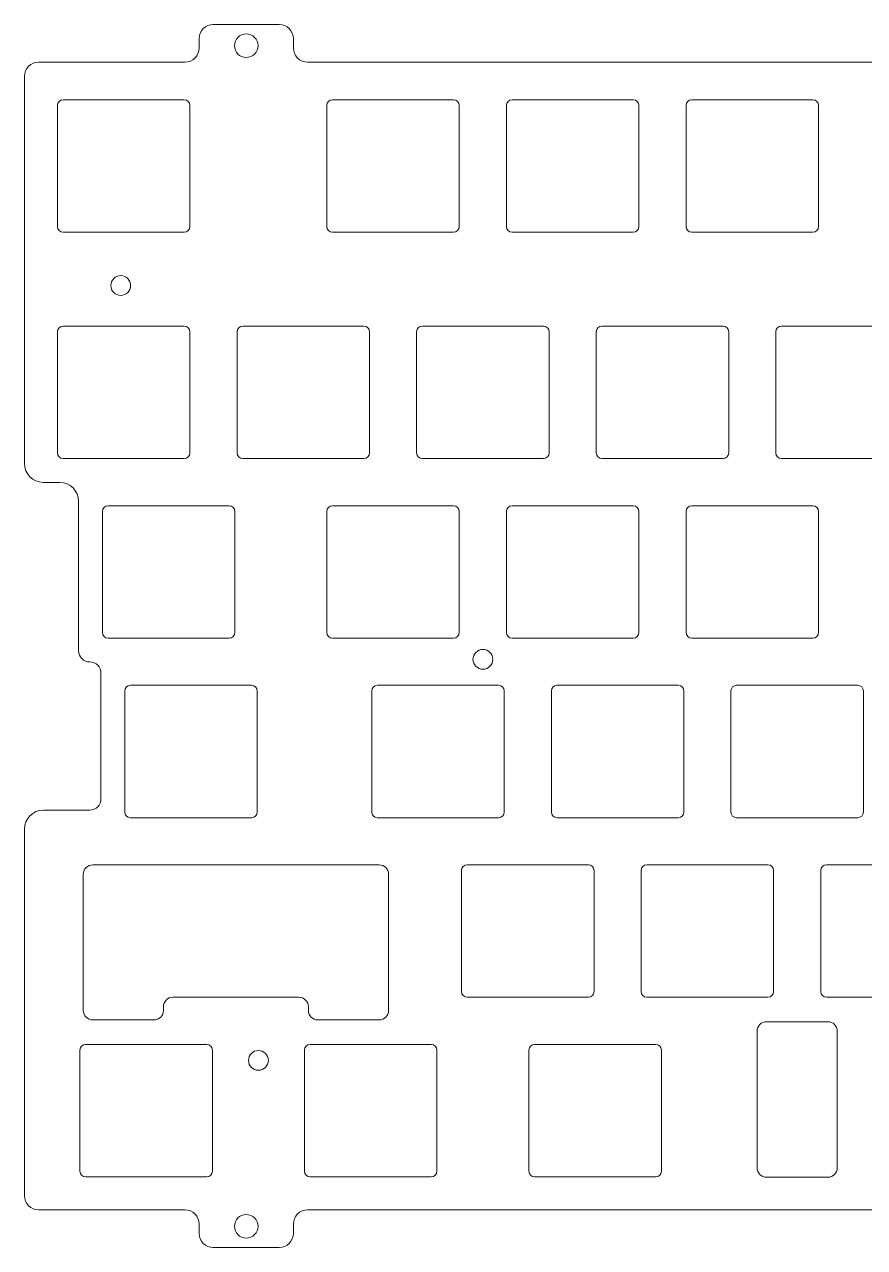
# Model space of a CAD drawing. Header units: millimetres. Extents: x 442 to 793, y 368 to 498.
# Drawn here: x 441.5 to 530.6, y 368.2 to 498 of the extents above; entities that cross this region are included whole.
import ezdxf

# ---------------------------------------------------------------- set-up
doc = ezdxf.new("R2010")
doc.units = ezdxf.units.MM
doc.layers.add('10', color=7, linetype='Continuous', lineweight=18)

msp = doc.modelspace()

# ---------------------------------------------------------------- linework, layer by layer
at = {"layer": '10', "color": 155, "linetype": 'Continuous', "lineweight": 18}
for p, q in [((461.55965, 497.99446), (468.55965, 497.99446)), ((460.05964, 495.49445), (460.05964, 496.49445)), ((470.05965, 496.49445), (470.05965, 495.49445)), ((458.55964, 493.99445), (443.03552, 493.99445)), ((552.55964, 493.99445), (471.55965, 493.99445)), ((441.53552, 451.41713), (441.53552, 492.49445)), ((445.03509, 476.54444), (445.03509, 489.39445)), ((445.63509, 489.99444), (458.48509, 489.99444)), ((459.08509, 489.39445), (459.08509, 476.54444)), ((473.6099, 476.54444), (473.6099, 489.39445)), ((474.2099, 489.99444), (487.05991, 489.99444)), ((487.6599, 489.39445), (487.6599, 476.54444)), ((492.65991, 476.54444), (492.65991, 489.39445)), ((493.25991, 489.99444), (506.10992, 489.99444)), ((506.70991, 489.39445), (506.70991, 476.54444)), ((511.70992, 489.39445), (511.70992, 476.54444)), ((525.15993, 489.99444), (512.30992, 489.99444)), ((525.75992, 476.54444), (525.75992, 489.39445)), ((458.48509, 475.94444), (445.63509, 475.94444)), ((487.05991, 475.94444), (474.2099, 475.94444)), ((506.10992, 475.94444), (493.25991, 475.94444)), ((512.30992, 475.94444), (525.15993, 475.94444)), ((445.63509, 465.99283), (458.48509, 465.99283)), ((464.6849, 465.99283), (477.5349, 465.99283)), ((483.73491, 465.99283), (496.58491, 465.99283)), ((515.63492, 465.99283), (502.78492, 465.99283)), ((521.83493, 465.99283), (534.68493, 465.99283)), ((445.03509, 452.54283), (445.03509, 465.39284)), ((459.08509, 465.39284), (459.08509, 452.54283)), ((464.0849, 452.54283), (464.0849, 465.39284)), ((478.1349, 465.39284), (478.1349, 452.54283)), ((483.13491, 452.54283), (483.13491, 465.39284)), ((497.18491, 465.39284), (497.18491, 452.54283)), ((502.18492, 465.39284), (502.18492, 452.54283)), ((516.23492, 452.54283), (516.23492, 465.39284)), ((521.23493, 452.54283), (521.23493, 465.39284)), ((458.48509, 451.94283), (445.63509, 451.94283)), ((477.5349, 451.94283), (464.6849, 451.94283)), ((496.58491, 451.94283), (483.73491, 451.94283)), ((502.78492, 451.94283), (515.63492, 451.94283)), ((534.68493, 451.94283), (521.83493, 451.94283)), ((445.27122, 449.41713), (443.53552, 449.41713)), ((447.27122, 431.55812), (447.27122, 447.41713)), ((450.39759, 446.94282), (463.24759, 446.94282)), ((474.2099, 446.94282), (487.05991, 446.94282)), ((493.25991, 446.94282), (506.10992, 446.94282)), ((512.30992, 446.94282), (525.15993, 446.94282)), ((449.79759, 433.49282), (449.79759, 446.34282)), ((463.84759, 446.34282), (463.84759, 433.49282)), ((473.6099, 433.49282), (473.6099, 446.34282)), ((487.6599, 446.34282), (487.6599, 433.49282)), ((492.65991, 433.49282), (492.65991, 446.34282)), ((506.70991, 446.34282), (506.70991, 433.49282)), ((511.70992, 433.49282), (511.70992, 446.34282)), ((525.75992, 446.34282), (525.75992, 433.49282)), ((463.24759, 432.89282), (450.39759, 432.89282)), ((487.05991, 432.89282), (474.2099, 432.89282)), ((506.10992, 432.89282), (493.25991, 432.89282)), ((525.15993, 432.89282), (512.30992, 432.89282)), ((449.65233, 415.83263), (449.65222, 429.17712)), ((452.17879, 427.29281), (452.17879, 414.44281)), ((465.62879, 427.89281), (452.77879, 427.89281)), ((466.22879, 414.44281), (466.22879, 427.29281)), ((478.37241, 414.44281), (478.37241, 427.29281)), ((478.97241, 427.89281), (491.82241, 427.89281)), ((492.42241, 427.29281), (492.42241, 414.44281)), ((497.42242, 414.44281), (497.42242, 427.29281)), ((498.02242, 427.89281), (510.87242, 427.89281)), ((511.47242, 427.29281), (511.47242, 414.44281)), ((516.47243, 414.44281), (516.47243, 427.29281)), ((517.07243, 427.89281), (529.92243, 427.89281)), ((530.52243, 427.29281), (530.52243, 414.44281)), ((443.53552, 414.64213), (448.46183, 414.64213)), ((441.53552, 373.74109), (441.53552, 412.64213)), ((452.77879, 413.84281), (465.62879, 413.84281)), ((491.82241, 413.84281), (478.97241, 413.84281)), ((510.87242, 413.84281), (498.02242, 413.84281)), ((529.92243, 413.84281), (517.07243, 413.84281)), ((479.15416, 408.8428), (448.77817, 408.8428)), ((488.49741, 408.8428), (501.34741, 408.8428)), ((507.54742, 408.8428), (520.39742, 408.8428)), ((526.59743, 408.8428), (539.44743, 408.8428)), ((447.77817, 407.8428), (447.77817, 393.3878)), ((480.15416, 393.3878), (480.15416, 407.8428)), ((487.89741, 395.3928), (487.89741, 408.2428)), ((501.94741, 408.2428), (501.94741, 395.3928)), ((506.94742, 395.3928), (506.94742, 408.2428)), ((520.99742, 408.2428), (520.99742, 395.3928)), ((525.99743, 395.3928), (525.99743, 408.2428)), ((457.27817, 394.7928), (470.65416, 394.7928)), ((501.34741, 394.7928), (488.49741, 394.7928)), ((520.39742, 394.7928), (507.54742, 394.7928)), ((539.44743, 394.7928), (526.59743, 394.7928)), ((456.27817, 393.3878), (456.27817, 393.7928)), ((471.65416, 393.7928), (471.65416, 393.3878)), ((448.77817, 392.3878), (455.27817, 392.3878)), ((472.65416, 392.3878), (479.15416, 392.3878)), ((520.24871, 392.1979), (526.74871, 392.1979)), ((519.24871, 376.6979), (519.24871, 391.1979)), ((527.74871, 391.1979), (527.74871, 376.6979)), ((460.86629, 389.79289), (448.01629, 389.79289)), ((471.8287, 389.79289), (484.6787, 389.79289)), ((508.49122, 389.79289), (495.64121, 389.79289)), ((447.41629, 389.19289), (447.41629, 376.34289)), ((461.46629, 376.34289), (461.46629, 389.19289)), ((471.2287, 376.34289), (471.2287, 389.19289)), ((485.2787, 389.19289), (485.2787, 376.34289)), ((495.04122, 389.19289), (495.04122, 376.34289)), ((509.09121, 376.34289), (509.09121, 389.19289)), ((448.01629, 375.74289), (460.86629, 375.74289)), ((484.6787, 375.74289), (471.8287, 375.74289)), ((495.64121, 375.74289), (508.49122, 375.74289)), ((526.74871, 375.6979), (520.24871, 375.6979)), ((458.55964, 372.24109), (443.03552, 372.24109)), ((552.55964, 372.24109), (471.55965, 372.24109)), ((460.05964, 369.74109), (460.05964, 370.74109)), ((470.05965, 370.74109), (470.05965, 369.74109)), ((468.55965, 368.24109), (461.55965, 368.24109))]:
    msp.add_line(p, q, dxfattribs=at)
for centre, radius in [((465.05965, 495.74446), 1.25), ((451.74563, 470.29746), 1.05), ((490.16062, 430.64235), 1.05), ((466.35442, 388.09742), 1.05), ((465.05965, 370.49109), 1.25)]:
    msp.add_circle(centre, radius, dxfattribs=at)
for centre, radius, start, end in [((461.55965, 496.49445), 1.5, 90, 180), ((468.55965, 496.49445), 1.5, 360, 90), ((458.55964, 495.49445), 1.5, 270, 0), ((471.55965, 495.49445), 1.5, 180, 270), ((443.03552, 492.49445), 1.5, 90, 180), ((445.63509, 489.39445), 0.6, 90, 180), ((458.48509, 489.39445), 0.6, 0, 90), ((474.2099, 489.39445), 0.6, 90, 180), ((487.05991, 489.39445), 0.6, 360, 90), ((493.25991, 489.39445), 0.6, 90, 180), ((506.10992, 489.39445), 0.6, 0, 90), ((512.30992, 489.39445), 0.6, 90, 180), ((525.15993, 489.39445), 0.6, 0, 90), ((445.63509, 476.54444), 0.6, 180, 270), ((458.48509, 476.54444), 0.6, 270, 360), ((474.2099, 476.54444), 0.6, 180, 270), ((487.05991, 476.54444), 0.6, 270, 0), ((493.25991, 476.54444), 0.6, 180, 270), ((506.10992, 476.54444), 0.6, 270, 0), ((512.30992, 476.54444), 0.6, 180, 270), ((525.15993, 476.54444), 0.6, 270, 0), ((445.63509, 465.39284), 0.6, 90, 180), ((458.48509, 465.39284), 0.6, 0, 90), ((464.6849, 465.39284), 0.6, 90, 180), ((477.5349, 465.39284), 0.6, 0, 90), ((483.73491, 465.39284), 0.6, 90, 180), ((496.58491, 465.39284), 0.6, 0, 90), ((502.78492, 465.39284), 0.6, 90, 180), ((515.63492, 465.39284), 0.6, 0, 90), ((521.83493, 465.39284), 0.6, 90, 180), ((445.63509, 452.54283), 0.6, 180, 270), ((458.48509, 452.54283), 0.6, 270, 0), ((464.6849, 452.54283), 0.6, 180, 270), ((477.5349, 452.54283), 0.6, 270, 0), ((483.73491, 452.54283), 0.6, 180, 270), ((496.58491, 452.54283), 0.6, 270, 0), ((502.78492, 452.54283), 0.6, 180, 270), ((515.63492, 452.54283), 0.6, 270, 0), ((521.83493, 452.54283), 0.6, 180, 270), ((443.53552, 451.41713), 2, 180, 270), ((445.27122, 447.41713), 2, 360, 90), ((450.39759, 446.34282), 0.6, 90, 180), ((463.24759, 446.34282), 0.6, 0, 90), ((474.2099, 446.34282), 0.6, 90, 180), ((487.05991, 446.34282), 0.6, 0, 90), ((493.25991, 446.34282), 0.6, 90, 180), ((506.10992, 446.34282), 0.6, 0, 90), ((512.30992, 446.34282), 0.6, 90, 180), ((525.15993, 446.34282), 0.6, 0, 90), ((450.39759, 433.49282), 0.6, 180, 270), ((463.24759, 433.49282), 0.6, 270, 0), ((474.2099, 433.49282), 0.6, 180, 270), ((487.05991, 433.49282), 0.6, 270, 0), ((493.25991, 433.49282), 0.6, 180, 270), ((506.10992, 433.49282), 0.6, 270, 0), ((512.30992, 433.49282), 0.6, 180, 270), ((525.15993, 433.49282), 0.6, 270, 0), ((448.46172, 431.55812), 1.1905, 180, 270), ((448.46172, 429.17712), 1.1905, 0, 90), ((452.77879, 427.29281), 0.6, 90, 180), ((465.62879, 427.29281), 0.6, 0, 90), ((478.97241, 427.29281), 0.6, 90, 180), ((491.82241, 427.29281), 0.6, 0, 90), ((498.02242, 427.29281), 0.6, 90, 180), ((510.87242, 427.29281), 0.6, 0, 90), ((517.07243, 427.29281), 0.6, 90, 180), ((529.92243, 427.29281), 0.6, 0, 90), ((448.46183, 415.83263), 1.1905, 270, 360), ((443.53552, 412.64213), 2, 90, 180), ((452.77879, 414.44281), 0.6, 180, 270), ((465.62879, 414.44281), 0.6, 270, 0), ((478.97241, 414.44281), 0.6, 180, 270), ((491.82241, 414.44281), 0.6, 270, 0), ((498.02242, 414.44281), 0.6, 180, 270), ((510.87242, 414.44281), 0.6, 270, 0), ((517.07243, 414.44281), 0.6, 180, 270), ((529.92243, 414.44281), 0.6, 270, 360), ((448.77817, 407.8428), 1, 90, 180), ((479.15416, 407.8428), 1, 0, 90), ((488.49741, 408.2428), 0.6, 90, 180), ((501.34741, 408.2428), 0.6, 0, 90), ((507.54742, 408.2428), 0.6, 90, 180), ((520.39742, 408.2428), 0.6, 360, 90), ((526.59743, 408.2428), 0.6, 90, 180), ((457.27817, 393.7928), 1, 90, 180), ((470.65416, 393.7928), 1, 0, 90), ((488.49741, 395.3928), 0.6, 180, 270), ((501.34741, 395.3928), 0.6, 270, 0), ((507.54742, 395.3928), 0.6, 180, 270), ((520.39742, 395.3928), 0.6, 270, 0), ((526.59743, 395.3928), 0.6, 180, 270), ((448.77817, 393.3878), 1, 180, 270), ((455.27817, 393.3878), 1, 270, 360), ((472.65416, 393.3878), 1, 180, 270), ((479.15416, 393.3878), 1, 270, 360), ((520.24871, 391.1979), 1, 90, 180), ((526.74871, 391.1979), 1, 0, 90), ((448.01629, 389.19289), 0.6, 90, 180), ((460.86629, 389.19289), 0.6, 0, 90), ((471.8287, 389.19289), 0.6, 90, 180), ((484.6787, 389.19289), 0.6, 0, 90), ((495.64121, 389.19289), 0.6, 90, 180), ((508.49122, 389.19289), 0.6, 360, 90), ((448.01629, 376.34289), 0.6, 180, 270), ((460.86629, 376.34289), 0.6, 270, 360), ((471.8287, 376.34289), 0.6, 180, 270), ((484.6787, 376.34289), 0.6, 270, 360), ((495.64121, 376.34289), 0.6, 180, 270), ((508.49122, 376.34289), 0.6, 270, 0), ((520.24871, 376.6979), 1, 180, 270), ((526.74871, 376.6979), 1, 270, 0), ((443.03552, 373.74109), 1.5, 180, 270), ((458.55964, 370.74109), 1.5, 0, 90), ((471.55965, 370.74109), 1.5, 90, 180), ((461.55965, 369.74109), 1.5, 180, 270), ((468.55965, 369.74109), 1.5, 270, 0)]:
    msp.add_arc(centre, radius, start, end, dxfattribs=at)

doc.saveas('drawing.dxf')
